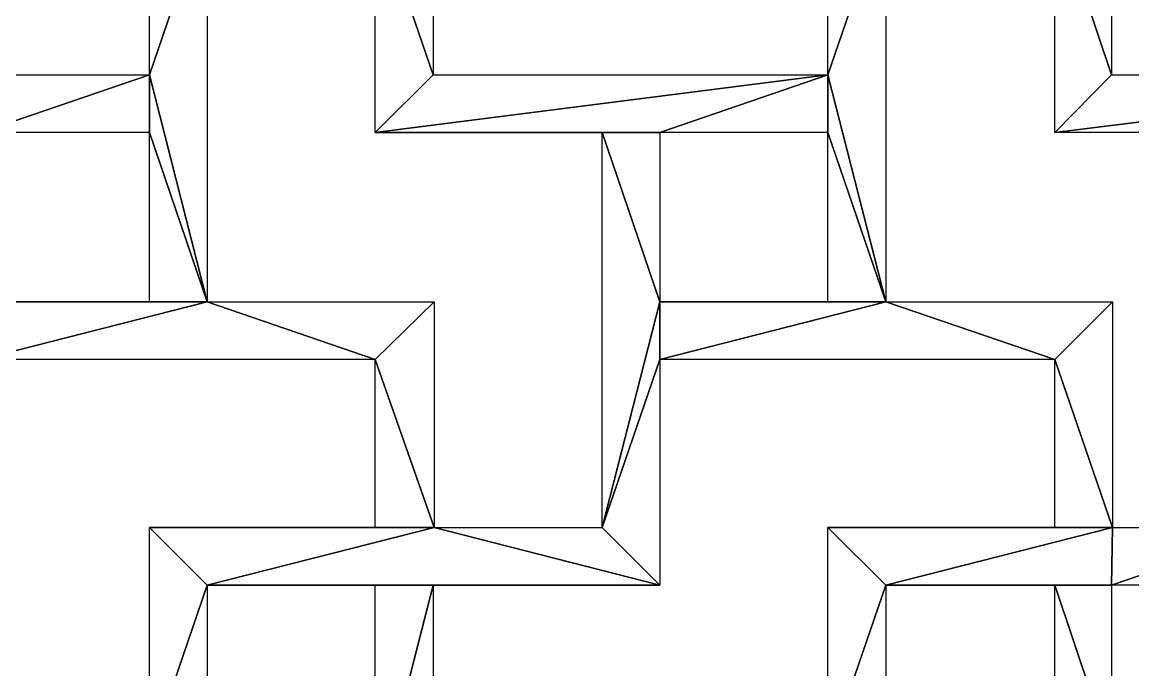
# Model space of a CAD drawing. Header units: centimetres. Extents: x -27.5 to -18.9, y -9.4 to 9.5.
# Drawn here: x -23.065 to -20.776, y -0.213 to 1.121 of the extents above; entities that cross this region are included whole.
import ezdxf

# ---------------------------------------------------------------- set-up
doc = ezdxf.new("R2010")
doc.units = ezdxf.units.CM
doc.header["$MEASUREMENT"] = 0
doc.layers.add('layer 1', color=7, linetype='Continuous')

msp = doc.modelspace()

# ---------------------------------------------------------------- linework, layer by layer
at = {"layer": 'layer 1', "color": 250}
for points in [[(-22.80275, 1.47974), (-22.80275, 1.47974), (-22.80275, 1.01248), (-22.80275, 1.01248), (-22.80275, 1.01248), (-22.80275, 1.01248), (-22.68371, 1.36079), (-22.68371, 1.36079), (-22.68371, 1.36079), (-22.68371, 1.36079), (-22.80275, 1.47974), (-22.80275, 1.47974)], [(-22.80275, 1.47974), (-22.80275, 1.47974), (-22.80275, 1.01248), (-22.80275, 1.01248), (-22.80275, 1.01248), (-22.80275, 1.01248), (-22.68371, 1.36079), (-22.68371, 1.36079), (-22.68371, 1.36079), (-22.68371, 1.36079), (-22.80275, 1.47974), (-22.80275, 1.47974)], [(-21.40467, 1.47974), (-21.40467, 1.47974), (-21.40467, 1.01248), (-21.40467, 1.01248), (-21.40467, 1.01248), (-21.40467, 1.01248), (-21.28566, 1.36079), (-21.28566, 1.36079), (-21.28566, 1.36079), (-21.28566, 1.36079), (-21.40467, 1.47974), (-21.40467, 1.47974)], [(-21.40467, 1.47974), (-21.40467, 1.47974), (-21.40467, 1.01248), (-21.40467, 1.01248), (-21.40467, 1.01248), (-21.40467, 1.01248), (-21.28566, 1.36079), (-21.28566, 1.36079), (-21.28566, 1.36079), (-21.28566, 1.36079), (-21.40467, 1.47974), (-21.40467, 1.47974)], [(-22.68371, 1.36079), (-22.68371, 1.36079), (-22.80275, 1.01248), (-22.80275, 1.01248), (-22.80275, 1.01248), (-22.80275, 1.01248), (-22.68371, 0.54522), (-22.68371, 0.54522), (-22.68371, 0.54522), (-22.68371, 0.54522), (-22.68371, 1.36079), (-22.68371, 1.36079)], [(-22.68371, 1.36079), (-22.68371, 1.36079), (-22.80275, 1.01248), (-22.80275, 1.01248), (-22.80275, 1.01248), (-22.80275, 1.01248), (-22.68371, 0.54522), (-22.68371, 0.54522), (-22.68371, 0.54522), (-22.68371, 0.54522), (-22.68371, 1.36079), (-22.68371, 1.36079)], [(-22.33746, 1.36079), (-22.33746, 1.36079), (-22.33746, 0.89353), (-22.33746, 0.89353), (-22.33746, 0.89353), (-22.33746, 0.89353), (-22.21841, 1.01248), (-22.21841, 1.01248), (-22.21841, 1.01248), (-22.21841, 1.01248), (-22.33746, 1.36079), (-22.33746, 1.36079)], [(-22.33746, 1.36079), (-22.33746, 1.36079), (-22.33746, 0.89353), (-22.33746, 0.89353), (-22.33746, 0.89353), (-22.33746, 0.89353), (-22.21841, 1.01248), (-22.21841, 1.01248), (-22.21841, 1.01248), (-22.21841, 1.01248), (-22.33746, 1.36079), (-22.33746, 1.36079)], [(-22.21841, 1.36079), (-22.21841, 1.36079), (-22.33746, 1.36079), (-22.33746, 1.36079), (-22.33746, 1.36079), (-22.33746, 1.36079), (-22.21841, 1.01248), (-22.21841, 1.01248), (-22.21841, 1.01248), (-22.21841, 1.01248), (-22.21841, 1.36079), (-22.21841, 1.36079)], [(-22.21841, 1.36079), (-22.21841, 1.36079), (-22.33746, 1.36079), (-22.33746, 1.36079), (-22.33746, 1.36079), (-22.33746, 1.36079), (-22.21841, 1.01248), (-22.21841, 1.01248), (-22.21841, 1.01248), (-22.21841, 1.01248), (-22.21841, 1.36079), (-22.21841, 1.36079)], [(-21.28566, 1.36079), (-21.28566, 1.36079), (-21.40467, 1.01248), (-21.40467, 1.01248), (-21.40467, 1.01248), (-21.40467, 1.01248), (-21.28566, 0.54522), (-21.28566, 0.54522), (-21.28566, 0.54522), (-21.28566, 0.54522), (-21.28566, 1.36079), (-21.28566, 1.36079)], [(-21.28566, 1.36079), (-21.28566, 1.36079), (-21.40467, 1.01248), (-21.40467, 1.01248), (-21.40467, 1.01248), (-21.40467, 1.01248), (-21.28566, 0.54522), (-21.28566, 0.54522), (-21.28566, 0.54522), (-21.28566, 0.54522), (-21.28566, 1.36079), (-21.28566, 1.36079)], [(-20.93721, 1.36079), (-20.93721, 1.36079), (-20.93721, 0.89353), (-20.93721, 0.89353), (-20.93721, 0.89353), (-20.93721, 0.89353), (-20.82037, 1.01248), (-20.82037, 1.01248), (-20.82037, 1.01248), (-20.82037, 1.01248), (-20.93721, 1.36079), (-20.93721, 1.36079)], [(-20.93721, 1.36079), (-20.93721, 1.36079), (-20.93721, 0.89353), (-20.93721, 0.89353), (-20.93721, 0.89353), (-20.93721, 0.89353), (-20.82037, 1.01248), (-20.82037, 1.01248), (-20.82037, 1.01248), (-20.82037, 1.01248), (-20.93721, 1.36079), (-20.93721, 1.36079)], [(-20.82037, 1.36079), (-20.82037, 1.36079), (-20.93721, 1.36079), (-20.93721, 1.36079), (-20.93721, 1.36079), (-20.93721, 1.36079), (-20.82037, 1.01248), (-20.82037, 1.01248), (-20.82037, 1.01248), (-20.82037, 1.01248), (-20.82037, 1.36079), (-20.82037, 1.36079)], [(-20.82037, 1.36079), (-20.82037, 1.36079), (-20.93721, 1.36079), (-20.93721, 1.36079), (-20.93721, 1.36079), (-20.93721, 1.36079), (-20.82037, 1.01248), (-20.82037, 1.01248), (-20.82037, 1.01248), (-20.82037, 1.01248), (-20.82037, 1.36079), (-20.82037, 1.36079)], [(-23.15117, 0.89353), (-23.15117, 0.89353), (-22.80275, 1.01248), (-22.80275, 1.01248), (-22.80275, 1.01248), (-22.80275, 1.01248), (-23.6165, 1.01248), (-23.6165, 1.01248), (-23.6165, 1.01248), (-23.6165, 1.01248), (-23.15117, 0.89353), (-23.15117, 0.89353)], [(-23.15117, 0.89353), (-23.15117, 0.89353), (-22.80275, 1.01248), (-22.80275, 1.01248), (-22.80275, 1.01248), (-22.80275, 1.01248), (-23.6165, 1.01248), (-23.6165, 1.01248), (-23.6165, 1.01248), (-23.6165, 1.01248), (-23.15117, 0.89353), (-23.15117, 0.89353)], [(-22.80275, 1.01248), (-22.80275, 1.01248), (-23.15117, 0.89353), (-23.15117, 0.89353), (-23.15117, 0.89353), (-23.15117, 0.89353), (-22.80275, 0.89353), (-22.80275, 0.89353), (-22.80275, 0.89353), (-22.80275, 0.89353), (-22.80275, 1.01248), (-22.80275, 1.01248)], [(-22.80275, 1.01248), (-22.80275, 1.01248), (-23.15117, 0.89353), (-23.15117, 0.89353), (-23.15117, 0.89353), (-23.15117, 0.89353), (-22.80275, 0.89353), (-22.80275, 0.89353), (-22.80275, 0.89353), (-22.80275, 0.89353), (-22.80275, 1.01248), (-22.80275, 1.01248)], [(-22.80275, 1.01248), (-22.80275, 1.01248), (-22.80275, 0.89353), (-22.80275, 0.89353), (-22.80275, 0.89353), (-22.80275, 0.89353), (-22.68371, 0.54522), (-22.68371, 0.54522), (-22.68371, 0.54522), (-22.68371, 0.54522), (-22.80275, 1.01248), (-22.80275, 1.01248)], [(-22.80275, 1.01248), (-22.80275, 1.01248), (-22.80275, 0.89353), (-22.80275, 0.89353), (-22.80275, 0.89353), (-22.80275, 0.89353), (-22.68371, 0.54522), (-22.68371, 0.54522), (-22.68371, 0.54522), (-22.68371, 0.54522), (-22.80275, 1.01248), (-22.80275, 1.01248)], [(-21.40467, 1.01248), (-21.40467, 1.01248), (-22.33746, 0.89353), (-22.33746, 0.89353), (-22.33746, 0.89353), (-22.33746, 0.89353), (-21.75096, 0.89353), (-21.75096, 0.89353), (-21.75096, 0.89353), (-21.75096, 0.89353), (-21.40467, 1.01248), (-21.40467, 1.01248)], [(-21.40467, 1.01248), (-21.40467, 1.01248), (-22.33746, 0.89353), (-22.33746, 0.89353), (-22.33746, 0.89353), (-22.33746, 0.89353), (-21.75096, 0.89353), (-21.75096, 0.89353), (-21.75096, 0.89353), (-21.75096, 0.89353), (-21.40467, 1.01248), (-21.40467, 1.01248)], [(-22.21841, 1.01248), (-22.21841, 1.01248), (-22.33746, 0.89353), (-22.33746, 0.89353), (-22.33746, 0.89353), (-22.33746, 0.89353), (-21.40467, 1.01248), (-21.40467, 1.01248), (-21.40467, 1.01248), (-21.40467, 1.01248), (-22.21841, 1.01248), (-22.21841, 1.01248)], [(-22.21841, 1.01248), (-22.21841, 1.01248), (-22.33746, 0.89353), (-22.33746, 0.89353), (-22.33746, 0.89353), (-22.33746, 0.89353), (-21.40467, 1.01248), (-21.40467, 1.01248), (-21.40467, 1.01248), (-21.40467, 1.01248), (-22.21841, 1.01248), (-22.21841, 1.01248)], [(-21.40467, 1.01248), (-21.40467, 1.01248), (-21.75096, 0.89353), (-21.75096, 0.89353), (-21.75096, 0.89353), (-21.75096, 0.89353), (-21.40467, 0.89353), (-21.40467, 0.89353), (-21.40467, 0.89353), (-21.40467, 0.89353), (-21.40467, 1.01248), (-21.40467, 1.01248)], [(-21.40467, 1.01248), (-21.40467, 1.01248), (-21.75096, 0.89353), (-21.75096, 0.89353), (-21.75096, 0.89353), (-21.75096, 0.89353), (-21.40467, 0.89353), (-21.40467, 0.89353), (-21.40467, 0.89353), (-21.40467, 0.89353), (-21.40467, 1.01248), (-21.40467, 1.01248)], [(-21.40467, 1.01248), (-21.40467, 1.01248), (-21.40467, 0.89353), (-21.40467, 0.89353), (-21.40467, 0.89353), (-21.40467, 0.89353), (-21.28566, 0.54522), (-21.28566, 0.54522), (-21.28566, 0.54522), (-21.28566, 0.54522), (-21.40467, 1.01248), (-21.40467, 1.01248)], [(-21.40467, 1.01248), (-21.40467, 1.01248), (-21.40467, 0.89353), (-21.40467, 0.89353), (-21.40467, 0.89353), (-21.40467, 0.89353), (-21.28566, 0.54522), (-21.28566, 0.54522), (-21.28566, 0.54522), (-21.28566, 0.54522), (-21.40467, 1.01248), (-21.40467, 1.01248)], [(-19.97847, 1.01248), (-19.97847, 1.01248), (-20.93721, 0.89353), (-20.93721, 0.89353), (-20.93721, 0.89353), (-20.93721, 0.89353), (-20.47191, 0.89353), (-20.47191, 0.89353), (-20.47191, 0.89353), (-20.47191, 0.89353), (-19.97847, 1.01248), (-19.97847, 1.01248)], [(-19.97847, 1.01248), (-19.97847, 1.01248), (-20.93721, 0.89353), (-20.93721, 0.89353), (-20.93721, 0.89353), (-20.93721, 0.89353), (-20.47191, 0.89353), (-20.47191, 0.89353), (-20.47191, 0.89353), (-20.47191, 0.89353), (-19.97847, 1.01248), (-19.97847, 1.01248)], [(-20.82037, 1.01248), (-20.82037, 1.01248), (-20.93721, 0.89353), (-20.93721, 0.89353), (-20.93721, 0.89353), (-20.93721, 0.89353), (-19.97847, 1.01248), (-19.97847, 1.01248), (-19.97847, 1.01248), (-19.97847, 1.01248), (-20.82037, 1.01248), (-20.82037, 1.01248)], [(-20.82037, 1.01248), (-20.82037, 1.01248), (-20.93721, 0.89353), (-20.93721, 0.89353), (-20.93721, 0.89353), (-20.93721, 0.89353), (-19.97847, 1.01248), (-19.97847, 1.01248), (-19.97847, 1.01248), (-19.97847, 1.01248), (-20.82037, 1.01248), (-20.82037, 1.01248)], [(-22.80275, 0.89353), (-22.80275, 0.89353), (-22.80275, 0.54522), (-22.80275, 0.54522), (-22.80275, 0.54522), (-22.80275, 0.54522), (-22.68371, 0.54522), (-22.68371, 0.54522), (-22.68371, 0.54522), (-22.68371, 0.54522), (-22.80275, 0.89353), (-22.80275, 0.89353)], [(-22.80275, 0.89353), (-22.80275, 0.89353), (-22.80275, 0.54522), (-22.80275, 0.54522), (-22.80275, 0.54522), (-22.80275, 0.54522), (-22.68371, 0.54522), (-22.68371, 0.54522), (-22.68371, 0.54522), (-22.68371, 0.54522), (-22.80275, 0.89353), (-22.80275, 0.89353)], [(-21.75096, 0.89353), (-21.75096, 0.89353), (-22.33746, 0.89353), (-22.33746, 0.89353), (-22.33746, 0.89353), (-22.33746, 0.89353), (-21.86996, 0.89353), (-21.86996, 0.89353), (-21.86996, 0.89353), (-21.86996, 0.89353), (-21.75096, 0.89353), (-21.75096, 0.89353)], [(-21.75096, 0.89353), (-21.75096, 0.89353), (-22.33746, 0.89353), (-22.33746, 0.89353), (-22.33746, 0.89353), (-22.33746, 0.89353), (-21.86996, 0.89353), (-21.86996, 0.89353), (-21.86996, 0.89353), (-21.86996, 0.89353), (-21.75096, 0.89353), (-21.75096, 0.89353)], [(-21.86996, 0.89353), (-21.86996, 0.89353), (-21.86996, 0.08012), (-21.86996, 0.08012), (-21.86996, 0.08012), (-21.86996, 0.08012), (-21.75096, 0.54522), (-21.75096, 0.54522), (-21.75096, 0.54522), (-21.75096, 0.54522), (-21.86996, 0.89353), (-21.86996, 0.89353)], [(-21.86996, 0.89353), (-21.86996, 0.89353), (-21.86996, 0.08012), (-21.86996, 0.08012), (-21.86996, 0.08012), (-21.86996, 0.08012), (-21.75096, 0.54522), (-21.75096, 0.54522), (-21.75096, 0.54522), (-21.75096, 0.54522), (-21.86996, 0.89353), (-21.86996, 0.89353)], [(-21.75096, 0.89353), (-21.75096, 0.89353), (-21.86996, 0.89353), (-21.86996, 0.89353), (-21.86996, 0.89353), (-21.86996, 0.89353), (-21.75096, 0.54522), (-21.75096, 0.54522), (-21.75096, 0.54522), (-21.75096, 0.54522), (-21.75096, 0.89353), (-21.75096, 0.89353)], [(-21.75096, 0.89353), (-21.75096, 0.89353), (-21.86996, 0.89353), (-21.86996, 0.89353), (-21.86996, 0.89353), (-21.86996, 0.89353), (-21.75096, 0.54522), (-21.75096, 0.54522), (-21.75096, 0.54522), (-21.75096, 0.54522), (-21.75096, 0.89353), (-21.75096, 0.89353)], [(-21.40467, 0.89353), (-21.40467, 0.89353), (-21.40467, 0.54522), (-21.40467, 0.54522), (-21.40467, 0.54522), (-21.40467, 0.54522), (-21.28566, 0.54522), (-21.28566, 0.54522), (-21.28566, 0.54522), (-21.28566, 0.54522), (-21.40467, 0.89353), (-21.40467, 0.89353)], [(-21.40467, 0.89353), (-21.40467, 0.89353), (-21.40467, 0.54522), (-21.40467, 0.54522), (-21.40467, 0.54522), (-21.40467, 0.54522), (-21.28566, 0.54522), (-21.28566, 0.54522), (-21.28566, 0.54522), (-21.28566, 0.54522), (-21.40467, 0.89353), (-21.40467, 0.89353)], [(-22.68371, 0.54522), (-22.68371, 0.54522), (-23.15117, 0.42623), (-23.15117, 0.42623), (-23.15117, 0.42623), (-23.15117, 0.42623), (-22.33746, 0.42623), (-22.33746, 0.42623), (-22.33746, 0.42623), (-22.33746, 0.42623), (-22.68371, 0.54522), (-22.68371, 0.54522)], [(-22.68371, 0.54522), (-22.68371, 0.54522), (-23.15117, 0.42623), (-23.15117, 0.42623), (-23.15117, 0.42623), (-23.15117, 0.42623), (-22.33746, 0.42623), (-22.33746, 0.42623), (-22.33746, 0.42623), (-22.33746, 0.42623), (-22.68371, 0.54522), (-22.68371, 0.54522)], [(-23.15117, 0.54522), (-23.15117, 0.54522), (-23.15117, 0.42623), (-23.15117, 0.42623), (-23.15117, 0.42623), (-23.15117, 0.42623), (-22.68371, 0.54522), (-22.68371, 0.54522), (-22.68371, 0.54522), (-22.68371, 0.54522), (-23.15117, 0.54522), (-23.15117, 0.54522)], [(-23.15117, 0.54522), (-23.15117, 0.54522), (-23.15117, 0.42623), (-23.15117, 0.42623), (-23.15117, 0.42623), (-23.15117, 0.42623), (-22.68371, 0.54522), (-22.68371, 0.54522), (-22.68371, 0.54522), (-22.68371, 0.54522), (-23.15117, 0.54522), (-23.15117, 0.54522)], [(-22.80275, 0.54522), (-22.80275, 0.54522), (-23.15117, 0.54522), (-23.15117, 0.54522), (-23.15117, 0.54522), (-23.15117, 0.54522), (-22.68371, 0.54522), (-22.68371, 0.54522), (-22.68371, 0.54522), (-22.68371, 0.54522), (-22.80275, 0.54522), (-22.80275, 0.54522)], [(-22.80275, 0.54522), (-22.80275, 0.54522), (-23.15117, 0.54522), (-23.15117, 0.54522), (-23.15117, 0.54522), (-23.15117, 0.54522), (-22.68371, 0.54522), (-22.68371, 0.54522), (-22.68371, 0.54522), (-22.68371, 0.54522), (-22.80275, 0.54522), (-22.80275, 0.54522)], [(-22.68371, 0.54522), (-22.68371, 0.54522), (-22.33746, 0.42623), (-22.33746, 0.42623), (-22.33746, 0.42623), (-22.33746, 0.42623), (-22.21625, 0.54522), (-22.21625, 0.54522), (-22.21625, 0.54522), (-22.21625, 0.54522), (-22.68371, 0.54522), (-22.68371, 0.54522)], [(-22.68371, 0.54522), (-22.68371, 0.54522), (-22.33746, 0.42623), (-22.33746, 0.42623), (-22.33746, 0.42623), (-22.33746, 0.42623), (-22.21625, 0.54522), (-22.21625, 0.54522), (-22.21625, 0.54522), (-22.21625, 0.54522), (-22.68371, 0.54522), (-22.68371, 0.54522)], [(-22.21625, 0.54522), (-22.21625, 0.54522), (-22.33746, 0.42623), (-22.33746, 0.42623), (-22.33746, 0.42623), (-22.33746, 0.42623), (-22.21625, 0.08012), (-22.21625, 0.08012), (-22.21625, 0.08012), (-22.21625, 0.08012), (-22.21625, 0.54522), (-22.21625, 0.54522)], [(-22.21625, 0.54522), (-22.21625, 0.54522), (-22.33746, 0.42623), (-22.33746, 0.42623), (-22.33746, 0.42623), (-22.33746, 0.42623), (-22.21625, 0.08012), (-22.21625, 0.08012), (-22.21625, 0.08012), (-22.21625, 0.08012), (-22.21625, 0.54522), (-22.21625, 0.54522)], [(-21.75096, 0.54522), (-21.75096, 0.54522), (-21.86996, 0.08012), (-21.86996, 0.08012), (-21.86996, 0.08012), (-21.86996, 0.08012), (-21.75096, 0.42623), (-21.75096, 0.42623), (-21.75096, 0.42623), (-21.75096, 0.42623), (-21.75096, 0.54522), (-21.75096, 0.54522)], [(-21.75096, 0.54522), (-21.75096, 0.54522), (-21.86996, 0.08012), (-21.86996, 0.08012), (-21.86996, 0.08012), (-21.86996, 0.08012), (-21.75096, 0.42623), (-21.75096, 0.42623), (-21.75096, 0.42623), (-21.75096, 0.42623), (-21.75096, 0.54522), (-21.75096, 0.54522)], [(-21.28566, 0.54522), (-21.28566, 0.54522), (-21.75096, 0.42623), (-21.75096, 0.42623), (-21.75096, 0.42623), (-21.75096, 0.42623), (-20.93721, 0.42623), (-20.93721, 0.42623), (-20.93721, 0.42623), (-20.93721, 0.42623), (-21.28566, 0.54522), (-21.28566, 0.54522)], [(-21.28566, 0.54522), (-21.28566, 0.54522), (-21.75096, 0.42623), (-21.75096, 0.42623), (-21.75096, 0.42623), (-21.75096, 0.42623), (-20.93721, 0.42623), (-20.93721, 0.42623), (-20.93721, 0.42623), (-20.93721, 0.42623), (-21.28566, 0.54522), (-21.28566, 0.54522)], [(-21.75096, 0.54522), (-21.75096, 0.54522), (-21.75096, 0.42623), (-21.75096, 0.42623), (-21.75096, 0.42623), (-21.75096, 0.42623), (-21.28566, 0.54522), (-21.28566, 0.54522), (-21.28566, 0.54522), (-21.28566, 0.54522), (-21.75096, 0.54522), (-21.75096, 0.54522)], [(-21.75096, 0.54522), (-21.75096, 0.54522), (-21.75096, 0.42623), (-21.75096, 0.42623), (-21.75096, 0.42623), (-21.75096, 0.42623), (-21.28566, 0.54522), (-21.28566, 0.54522), (-21.28566, 0.54522), (-21.28566, 0.54522), (-21.75096, 0.54522), (-21.75096, 0.54522)], [(-21.40467, 0.54522), (-21.40467, 0.54522), (-21.75096, 0.54522), (-21.75096, 0.54522), (-21.75096, 0.54522), (-21.75096, 0.54522), (-21.28566, 0.54522), (-21.28566, 0.54522), (-21.28566, 0.54522), (-21.28566, 0.54522), (-21.40467, 0.54522), (-21.40467, 0.54522)], [(-21.40467, 0.54522), (-21.40467, 0.54522), (-21.75096, 0.54522), (-21.75096, 0.54522), (-21.75096, 0.54522), (-21.75096, 0.54522), (-21.28566, 0.54522), (-21.28566, 0.54522), (-21.28566, 0.54522), (-21.28566, 0.54522), (-21.40467, 0.54522), (-21.40467, 0.54522)], [(-21.28566, 0.54522), (-21.28566, 0.54522), (-20.93721, 0.42623), (-20.93721, 0.42623), (-20.93721, 0.42623), (-20.93721, 0.42623), (-20.81817, 0.54522), (-20.81817, 0.54522), (-20.81817, 0.54522), (-20.81817, 0.54522), (-21.28566, 0.54522), (-21.28566, 0.54522)], [(-21.28566, 0.54522), (-21.28566, 0.54522), (-20.93721, 0.42623), (-20.93721, 0.42623), (-20.93721, 0.42623), (-20.93721, 0.42623), (-20.81817, 0.54522), (-20.81817, 0.54522), (-20.81817, 0.54522), (-20.81817, 0.54522), (-21.28566, 0.54522), (-21.28566, 0.54522)], [(-20.81817, 0.54522), (-20.81817, 0.54522), (-20.93721, 0.42623), (-20.93721, 0.42623), (-20.93721, 0.42623), (-20.93721, 0.42623), (-20.81817, 0.08012), (-20.81817, 0.08012), (-20.81817, 0.08012), (-20.81817, 0.08012), (-20.81817, 0.54522), (-20.81817, 0.54522)], [(-20.81817, 0.54522), (-20.81817, 0.54522), (-20.93721, 0.42623), (-20.93721, 0.42623), (-20.93721, 0.42623), (-20.93721, 0.42623), (-20.81817, 0.08012), (-20.81817, 0.08012), (-20.81817, 0.08012), (-20.81817, 0.08012), (-20.81817, 0.54522), (-20.81817, 0.54522)], [(-22.33746, 0.42623), (-22.33746, 0.42623), (-22.33746, 0.08012), (-22.33746, 0.08012), (-22.33746, 0.08012), (-22.33746, 0.08012), (-22.21625, 0.08012), (-22.21625, 0.08012), (-22.21625, 0.08012), (-22.21625, 0.08012), (-22.33746, 0.42623), (-22.33746, 0.42623)], [(-22.33746, 0.42623), (-22.33746, 0.42623), (-22.33746, 0.08012), (-22.33746, 0.08012), (-22.33746, 0.08012), (-22.33746, 0.08012), (-22.21625, 0.08012), (-22.21625, 0.08012), (-22.21625, 0.08012), (-22.21625, 0.08012), (-22.33746, 0.42623), (-22.33746, 0.42623)], [(-21.75096, 0.42623), (-21.75096, 0.42623), (-21.86996, 0.08012), (-21.86996, 0.08012), (-21.86996, 0.08012), (-21.86996, 0.08012), (-21.75096, -0.03888), (-21.75096, -0.03888), (-21.75096, -0.03888), (-21.75096, -0.03888), (-21.75096, 0.42623), (-21.75096, 0.42623)], [(-21.75096, 0.42623), (-21.75096, 0.42623), (-21.86996, 0.08012), (-21.86996, 0.08012), (-21.86996, 0.08012), (-21.86996, 0.08012), (-21.75096, -0.03888), (-21.75096, -0.03888), (-21.75096, -0.03888), (-21.75096, -0.03888), (-21.75096, 0.42623), (-21.75096, 0.42623)], [(-20.93721, 0.42623), (-20.93721, 0.42623), (-20.93721, 0.08012), (-20.93721, 0.08012), (-20.93721, 0.08012), (-20.93721, 0.08012), (-20.81817, 0.08012), (-20.81817, 0.08012), (-20.81817, 0.08012), (-20.81817, 0.08012), (-20.93721, 0.42623), (-20.93721, 0.42623)], [(-20.93721, 0.42623), (-20.93721, 0.42623), (-20.93721, 0.08012), (-20.93721, 0.08012), (-20.93721, 0.08012), (-20.93721, 0.08012), (-20.81817, 0.08012), (-20.81817, 0.08012), (-20.81817, 0.08012), (-20.81817, 0.08012), (-20.93721, 0.42623), (-20.93721, 0.42623)], [(-22.80275, 0.08012), (-22.80275, 0.08012), (-22.68371, -0.03888), (-22.68371, -0.03888), (-22.68371, -0.03888), (-22.68371, -0.03888), (-22.21625, 0.08012), (-22.21625, 0.08012), (-22.21625, 0.08012), (-22.21625, 0.08012), (-22.80275, 0.08012), (-22.80275, 0.08012)], [(-22.80275, 0.08012), (-22.80275, 0.08012), (-22.68371, -0.03888), (-22.68371, -0.03888), (-22.68371, -0.03888), (-22.68371, -0.03888), (-22.21625, 0.08012), (-22.21625, 0.08012), (-22.21625, 0.08012), (-22.21625, 0.08012), (-22.80275, 0.08012), (-22.80275, 0.08012)], [(-22.80275, 0.08012), (-22.80275, 0.08012), (-22.80275, -0.38715), (-22.80275, -0.38715), (-22.80275, -0.38715), (-22.80275, -0.38715), (-22.68371, -0.03888), (-22.68371, -0.03888), (-22.68371, -0.03888), (-22.68371, -0.03888), (-22.80275, 0.08012), (-22.80275, 0.08012)], [(-22.80275, 0.08012), (-22.80275, 0.08012), (-22.80275, -0.38715), (-22.80275, -0.38715), (-22.80275, -0.38715), (-22.80275, -0.38715), (-22.68371, -0.03888), (-22.68371, -0.03888), (-22.68371, -0.03888), (-22.68371, -0.03888), (-22.80275, 0.08012), (-22.80275, 0.08012)], [(-22.21625, 0.08012), (-22.21625, 0.08012), (-22.33746, 0.08012), (-22.33746, 0.08012), (-22.33746, 0.08012), (-22.33746, 0.08012), (-22.80275, 0.08012), (-22.80275, 0.08012), (-22.80275, 0.08012), (-22.80275, 0.08012), (-22.21625, 0.08012), (-22.21625, 0.08012)], [(-22.21625, 0.08012), (-22.21625, 0.08012), (-22.33746, 0.08012), (-22.33746, 0.08012), (-22.33746, 0.08012), (-22.33746, 0.08012), (-22.80275, 0.08012), (-22.80275, 0.08012), (-22.80275, 0.08012), (-22.80275, 0.08012), (-22.21625, 0.08012), (-22.21625, 0.08012)], [(-22.21625, 0.08012), (-22.21625, 0.08012), (-22.68371, -0.03888), (-22.68371, -0.03888), (-22.68371, -0.03888), (-22.68371, -0.03888), (-21.75096, -0.03888), (-21.75096, -0.03888), (-21.75096, -0.03888), (-21.75096, -0.03888), (-22.21625, 0.08012), (-22.21625, 0.08012)], [(-22.21625, 0.08012), (-22.21625, 0.08012), (-22.68371, -0.03888), (-22.68371, -0.03888), (-22.68371, -0.03888), (-22.68371, -0.03888), (-21.75096, -0.03888), (-21.75096, -0.03888), (-21.75096, -0.03888), (-21.75096, -0.03888), (-22.21625, 0.08012), (-22.21625, 0.08012)], [(-21.86996, 0.08012), (-21.86996, 0.08012), (-22.21625, 0.08012), (-22.21625, 0.08012), (-22.21625, 0.08012), (-22.21625, 0.08012), (-21.75096, -0.03888), (-21.75096, -0.03888), (-21.75096, -0.03888), (-21.75096, -0.03888), (-21.86996, 0.08012), (-21.86996, 0.08012)], [(-21.86996, 0.08012), (-21.86996, 0.08012), (-22.21625, 0.08012), (-22.21625, 0.08012), (-22.21625, 0.08012), (-22.21625, 0.08012), (-21.75096, -0.03888), (-21.75096, -0.03888), (-21.75096, -0.03888), (-21.75096, -0.03888), (-21.86996, 0.08012), (-21.86996, 0.08012)], [(-21.40467, 0.08012), (-21.40467, 0.08012), (-21.28566, -0.03888), (-21.28566, -0.03888), (-21.28566, -0.03888), (-21.28566, -0.03888), (-20.81817, 0.08012), (-20.81817, 0.08012), (-20.81817, 0.08012), (-20.81817, 0.08012), (-21.40467, 0.08012), (-21.40467, 0.08012)], [(-21.40467, 0.08012), (-21.40467, 0.08012), (-21.28566, -0.03888), (-21.28566, -0.03888), (-21.28566, -0.03888), (-21.28566, -0.03888), (-20.81817, 0.08012), (-20.81817, 0.08012), (-20.81817, 0.08012), (-20.81817, 0.08012), (-21.40467, 0.08012), (-21.40467, 0.08012)], [(-21.40467, 0.08012), (-21.40467, 0.08012), (-21.40467, -0.38715), (-21.40467, -0.38715), (-21.40467, -0.38715), (-21.40467, -0.38715), (-21.28566, -0.03888), (-21.28566, -0.03888), (-21.28566, -0.03888), (-21.28566, -0.03888), (-21.40467, 0.08012), (-21.40467, 0.08012)], [(-21.40467, 0.08012), (-21.40467, 0.08012), (-21.40467, -0.38715), (-21.40467, -0.38715), (-21.40467, -0.38715), (-21.40467, -0.38715), (-21.28566, -0.03888), (-21.28566, -0.03888), (-21.28566, -0.03888), (-21.28566, -0.03888), (-21.40467, 0.08012), (-21.40467, 0.08012)], [(-20.81817, 0.08012), (-20.81817, 0.08012), (-20.93721, 0.08012), (-20.93721, 0.08012), (-20.93721, 0.08012), (-20.93721, 0.08012), (-21.40467, 0.08012), (-21.40467, 0.08012), (-21.40467, 0.08012), (-21.40467, 0.08012), (-20.81817, 0.08012), (-20.81817, 0.08012)], [(-20.81817, 0.08012), (-20.81817, 0.08012), (-20.93721, 0.08012), (-20.93721, 0.08012), (-20.93721, 0.08012), (-20.93721, 0.08012), (-21.40467, 0.08012), (-21.40467, 0.08012), (-21.40467, 0.08012), (-21.40467, 0.08012), (-20.81817, 0.08012), (-20.81817, 0.08012)], [(-20.81817, 0.08012), (-20.81817, 0.08012), (-21.28566, -0.03888), (-21.28566, -0.03888), (-21.28566, -0.03888), (-21.28566, -0.03888), (-20.82037, -0.03888), (-20.82037, -0.03888), (-20.82037, -0.03888), (-20.82037, -0.03888), (-20.81817, 0.08012), (-20.81817, 0.08012)], [(-20.81817, 0.08012), (-20.81817, 0.08012), (-21.28566, -0.03888), (-21.28566, -0.03888), (-21.28566, -0.03888), (-21.28566, -0.03888), (-20.82037, -0.03888), (-20.82037, -0.03888), (-20.82037, -0.03888), (-20.82037, -0.03888), (-20.81817, 0.08012), (-20.81817, 0.08012)], [(-20.82037, -0.03888), (-20.82037, -0.03888), (-20.47191, 0.08012), (-20.47191, 0.08012), (-20.47191, 0.08012), (-20.47191, 0.08012), (-20.81817, 0.08012), (-20.81817, 0.08012), (-20.81817, 0.08012), (-20.81817, 0.08012), (-20.82037, -0.03888), (-20.82037, -0.03888)], [(-20.82037, -0.03888), (-20.82037, -0.03888), (-20.47191, 0.08012), (-20.47191, 0.08012), (-20.47191, 0.08012), (-20.47191, 0.08012), (-20.81817, 0.08012), (-20.81817, 0.08012), (-20.81817, 0.08012), (-20.81817, 0.08012), (-20.82037, -0.03888), (-20.82037, -0.03888)], [(-20.47191, 0.08012), (-20.47191, 0.08012), (-20.82037, -0.03888), (-20.82037, -0.03888), (-20.82037, -0.03888), (-20.82037, -0.03888), (-20.35287, -0.03888), (-20.35287, -0.03888), (-20.35287, -0.03888), (-20.35287, -0.03888), (-20.47191, 0.08012), (-20.47191, 0.08012)], [(-20.47191, 0.08012), (-20.47191, 0.08012), (-20.82037, -0.03888), (-20.82037, -0.03888), (-20.82037, -0.03888), (-20.82037, -0.03888), (-20.35287, -0.03888), (-20.35287, -0.03888), (-20.35287, -0.03888), (-20.35287, -0.03888), (-20.47191, 0.08012), (-20.47191, 0.08012)], [(-22.68371, -0.03888), (-22.68371, -0.03888), (-22.80275, -0.38715), (-22.80275, -0.38715), (-22.80275, -0.38715), (-22.80275, -0.38715), (-22.68371, -0.85445), (-22.68371, -0.85445), (-22.68371, -0.85445), (-22.68371, -0.85445), (-22.68371, -0.03888), (-22.68371, -0.03888)], [(-22.68371, -0.03888), (-22.68371, -0.03888), (-22.80275, -0.38715), (-22.80275, -0.38715), (-22.80275, -0.38715), (-22.80275, -0.38715), (-22.68371, -0.85445), (-22.68371, -0.85445), (-22.68371, -0.85445), (-22.68371, -0.85445), (-22.68371, -0.03888), (-22.68371, -0.03888)], [(-22.68371, -0.03888), (-22.68371, -0.03888), (-22.33746, -0.03888), (-22.33746, -0.03888), (-22.33746, -0.03888), (-22.33746, -0.03888), (-22.21841, -0.03888), (-22.21841, -0.03888), (-22.21841, -0.03888), (-22.21841, -0.03888), (-22.68371, -0.03888), (-22.68371, -0.03888)], [(-22.68371, -0.03888), (-22.68371, -0.03888), (-22.33746, -0.03888), (-22.33746, -0.03888), (-22.33746, -0.03888), (-22.33746, -0.03888), (-22.21841, -0.03888), (-22.21841, -0.03888), (-22.21841, -0.03888), (-22.21841, -0.03888), (-22.68371, -0.03888), (-22.68371, -0.03888)], [(-22.68371, -0.03888), (-22.68371, -0.03888), (-22.21841, -0.03888), (-22.21841, -0.03888), (-22.21841, -0.03888), (-22.21841, -0.03888), (-21.75096, -0.03888), (-21.75096, -0.03888), (-21.75096, -0.03888), (-21.75096, -0.03888), (-22.68371, -0.03888), (-22.68371, -0.03888)], [(-22.68371, -0.03888), (-22.68371, -0.03888), (-22.21841, -0.03888), (-22.21841, -0.03888), (-22.21841, -0.03888), (-22.21841, -0.03888), (-21.75096, -0.03888), (-21.75096, -0.03888), (-21.75096, -0.03888), (-21.75096, -0.03888), (-22.68371, -0.03888), (-22.68371, -0.03888)], [(-22.21841, -0.03888), (-22.21841, -0.03888), (-22.33746, -0.50614), (-22.33746, -0.50614), (-22.33746, -0.50614), (-22.33746, -0.50614), (-22.21841, -0.38715), (-22.21841, -0.38715), (-22.21841, -0.38715), (-22.21841, -0.38715), (-22.21841, -0.03888), (-22.21841, -0.03888)], [(-22.21841, -0.03888), (-22.21841, -0.03888), (-22.33746, -0.50614), (-22.33746, -0.50614), (-22.33746, -0.50614), (-22.33746, -0.50614), (-22.21841, -0.38715), (-22.21841, -0.38715), (-22.21841, -0.38715), (-22.21841, -0.38715), (-22.21841, -0.03888), (-22.21841, -0.03888)], [(-22.33746, -0.03888), (-22.33746, -0.03888), (-22.33746, -0.50614), (-22.33746, -0.50614), (-22.33746, -0.50614), (-22.33746, -0.50614), (-22.21841, -0.03888), (-22.21841, -0.03888), (-22.21841, -0.03888), (-22.21841, -0.03888), (-22.33746, -0.03888), (-22.33746, -0.03888)], [(-22.33746, -0.03888), (-22.33746, -0.03888), (-22.33746, -0.50614), (-22.33746, -0.50614), (-22.33746, -0.50614), (-22.33746, -0.50614), (-22.21841, -0.03888), (-22.21841, -0.03888), (-22.21841, -0.03888), (-22.21841, -0.03888), (-22.33746, -0.03888), (-22.33746, -0.03888)], [(-21.28566, -0.03888), (-21.28566, -0.03888), (-21.40467, -0.38715), (-21.40467, -0.38715), (-21.40467, -0.38715), (-21.40467, -0.38715), (-21.28566, -0.85445), (-21.28566, -0.85445), (-21.28566, -0.85445), (-21.28566, -0.85445), (-21.28566, -0.03888), (-21.28566, -0.03888)], [(-21.28566, -0.03888), (-21.28566, -0.03888), (-21.40467, -0.38715), (-21.40467, -0.38715), (-21.40467, -0.38715), (-21.40467, -0.38715), (-21.28566, -0.85445), (-21.28566, -0.85445), (-21.28566, -0.85445), (-21.28566, -0.85445), (-21.28566, -0.03888), (-21.28566, -0.03888)], [(-20.82037, -0.03888), (-20.82037, -0.03888), (-21.28566, -0.03888), (-21.28566, -0.03888), (-21.28566, -0.03888), (-21.28566, -0.03888), (-20.93721, -0.03888), (-20.93721, -0.03888), (-20.93721, -0.03888), (-20.93721, -0.03888), (-20.82037, -0.03888), (-20.82037, -0.03888)], [(-20.82037, -0.03888), (-20.82037, -0.03888), (-21.28566, -0.03888), (-21.28566, -0.03888), (-21.28566, -0.03888), (-21.28566, -0.03888), (-20.93721, -0.03888), (-20.93721, -0.03888), (-20.93721, -0.03888), (-20.93721, -0.03888), (-20.82037, -0.03888), (-20.82037, -0.03888)], [(-20.93721, -0.03888), (-20.93721, -0.03888), (-20.93721, -0.50614), (-20.93721, -0.50614), (-20.93721, -0.50614), (-20.93721, -0.50614), (-20.82037, -0.38715), (-20.82037, -0.38715), (-20.82037, -0.38715), (-20.82037, -0.38715), (-20.93721, -0.03888), (-20.93721, -0.03888)], [(-20.93721, -0.03888), (-20.93721, -0.03888), (-20.93721, -0.50614), (-20.93721, -0.50614), (-20.93721, -0.50614), (-20.93721, -0.50614), (-20.82037, -0.38715), (-20.82037, -0.38715), (-20.82037, -0.38715), (-20.82037, -0.38715), (-20.93721, -0.03888), (-20.93721, -0.03888)], [(-20.82037, -0.03888), (-20.82037, -0.03888), (-20.93721, -0.03888), (-20.93721, -0.03888), (-20.93721, -0.03888), (-20.93721, -0.03888), (-20.82037, -0.38715), (-20.82037, -0.38715), (-20.82037, -0.38715), (-20.82037, -0.38715), (-20.82037, -0.03888), (-20.82037, -0.03888)], [(-20.82037, -0.03888), (-20.82037, -0.03888), (-20.93721, -0.03888), (-20.93721, -0.03888), (-20.93721, -0.03888), (-20.93721, -0.03888), (-20.82037, -0.38715), (-20.82037, -0.38715), (-20.82037, -0.38715), (-20.82037, -0.38715), (-20.82037, -0.03888), (-20.82037, -0.03888)]]:
    msp.add_open_spline(points, degree=3, knots=[0, 0, 0, 0, 0.25, 0.25, 0.25, 0.25, 0.5, 0.5, 0.5, 0.5, 1, 1, 1, 1], dxfattribs=at)

doc.saveas('drawing.dxf')
